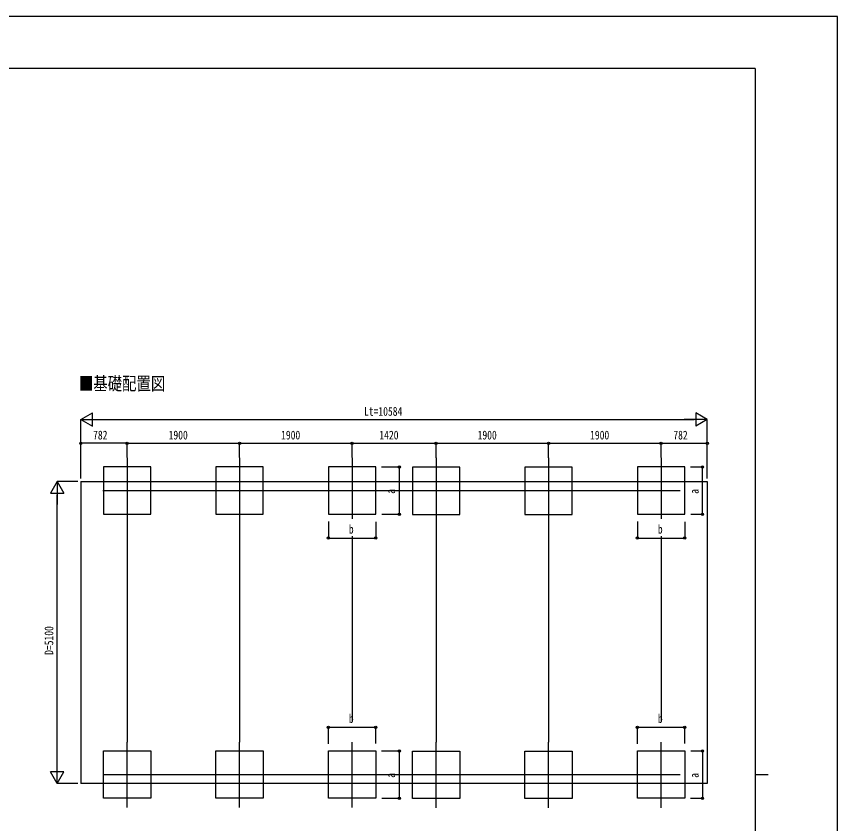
# Model space of a CAD drawing. Units: millimetres, scale not verified. Extents: x -18922 to 18922, y -13365 to 13365.
# Drawn here: x 5051 to 18922, y -266 to 13365 of the extents above; entities that cross this region are included whole.
import ezdxf
from ezdxf.enums import TextEntityAlignment as Align

# ---------------------------------------------------------------- set-up
doc = ezdxf.new("R2010")
doc.units = ezdxf.units.MM
doc.header["$LTSCALE"] = 70
for name, color, linetype in [('0-2_USER1', 3, 'Continuous'), ('0-3_YKK_12', 2, 'Continuous'), ('0-5_YKK_A1', 4, 'Continuous'), ('0-6_YKK_D', 6, 'Continuous'), ('0-7_YKK_ZWAK', 7, 'Continuous')]:
    doc.layers.add(name, color=color, linetype=linetype)
doc.styles.add('ＭＳ ゴシック', font='')
doc.styles.get('ＭＳ ゴシック').set_extended_font_data('MS Gothic')

msp = doc.modelspace()

# ---------------------------------------------------------------- linework, layer by layer
at = {"layer": '0-3_YKK_12'}
for p, q in [((6920.46, 5912.67), (6920.46, 4806.02)), ((8820.26, 5912.67), (8820.26, 4806.02)), ((10720.26, 5912.67), (10720.26, 4881.02)), ((12140.26, 5909.74), (12140.26, 4803.08)), ((14040.26, 5909.74), (14040.26, 4803.08)), ((15940.26, 5912.67), (15940.26, 4881.02)), ((6511.99, 5356.41), (16264.51, 5356.41)), ((6920.46, 4.24), (6920.46, 1110.89)), ((8820.26, 4.24), (8820.26, 1110.89)), ((10720.26, 4.24), (10720.26, 1110.89)), ((12140.26, 1.3), (12140.26, 1107.96)), ((14040.26, 1.3), (14040.26, 1107.96)), ((15940.26, 1.3), (15940.26, 1107.96)), ((6511.99, 560.5), (16264.51, 560.5))]:
    msp.add_line(p, q, dxfattribs=at)
at = {"layer": '0-5_YKK_A1'}
for p, q in [((6138.46, 5511.26), (16722.26, 5511.26)), ((6138.46, 5511.26), (6138.46, 411.26)), ((16722.26, 5511.26), (16722.26, 411.26)), ((16722.26, 411.26), (6138.46, 411.26))]:
    msp.add_line(p, q, dxfattribs=at)
for points in [[(6520.66, 4956.41), (7320.66, 4956.41), (7320.66, 5756.41), (6520.66, 5756.41)], [(8420.46, 4956.41), (9220.46, 4956.41), (9220.46, 5756.41), (8420.46, 5756.41)], [(10320.46, 4956.41), (11120.46, 4956.41), (11120.46, 5756.41), (10320.46, 5756.41)], [(11740.46, 4953.48), (12540.46, 4953.48), (12540.46, 5753.48), (11740.46, 5753.48)], [(13640.46, 4953.48), (14440.46, 4953.48), (14440.46, 5753.48), (13640.46, 5753.48)], [(15540.46, 4956.41), (16340.46, 4956.41), (16340.46, 5756.41), (15540.46, 5756.41)], [(6520.66, 960.5), (7320.66, 960.5), (7320.66, 160.5), (6520.66, 160.5)], [(8420.46, 960.5), (9220.46, 960.5), (9220.46, 160.5), (8420.46, 160.5)], [(10320.46, 960.5), (11120.46, 960.5), (11120.46, 160.5), (10320.46, 160.5)], [(11740.46, 957.56), (12540.46, 957.56), (12540.46, 157.56), (11740.46, 157.56)], [(13640.46, 957.56), (14440.46, 957.56), (14440.46, 157.56), (13640.46, 157.56)], [(15540.46, 960.5), (16340.46, 960.5), (16340.46, 160.5), (15540.46, 160.5)]]:
    msp.add_lwpolyline(points, close=True, dxfattribs=at)
at = {"layer": '0-6_YKK_D'}
for p, q in [((6138.46, 6556.41), (6333.32, 6668.91)), ((6333.32, 6443.91), (6333.32, 6668.91)), ((16722.26, 6556.41), (16527.41, 6668.91)), ((16527.41, 6668.91), (16527.41, 6443.91)), ((6138.46, 5561.26), (6138.46, 6557.41)), ((6138.46, 6556.41), (6333.32, 6443.91)), ((6138.46, 6556.41), (6528.17, 6556.41)), ((6363.46, 6556.41), (16497.26, 6556.41)), ((16722.26, 6556.41), (16332.55, 6556.41)), ((16722.26, 6556.41), (16527.41, 6443.91)), ((16722.26, 5561.26), (16722.26, 6557.41)), ((6138.46, 5562.26), (6138.46, 6157.41)), ((6920.46, 6156.41), (6138.46, 6156.41)), ((6920.46, 5913.67), (6920.46, 6157.41)), ((6920.46, 5913.67), (6920.46, 6157.41)), ((6920.46, 6156.41), (8820.46, 6156.41)), ((8820.26, 5913.67), (8820.26, 6157.41)), ((8820.26, 6156.41), (10720.26, 6156.41)), ((8820.46, 5913.67), (8820.46, 6157.41)), ((10720.26, 5913.67), (10720.26, 6157.41)), ((10720.26, 5913.67), (10720.26, 6157.41)), ((10720.26, 6156.41), (12140.26, 6156.41)), ((12140.26, 5910.74), (12140.26, 6157.41)), ((12140.26, 5910.74), (12140.26, 6157.41)), ((12140.26, 6156.41), (14040.26, 6156.41)), ((14040.26, 5910.74), (14040.26, 6157.41)), ((14040.26, 5913.67), (14040.26, 6157.41)), ((14040.26, 6156.41), (15940.26, 6156.41)), ((15940.26, 5913.67), (15940.26, 6157.41)), ((15940.26, 5913.67), (15940.26, 6157.41)), ((15940.26, 6156.41), (16722.26, 6156.41)), ((16722.26, 5561.26), (16722.26, 6157.41)), ((11217.19, 5756.41), (11521.46, 5756.41)), ((11520.46, 4956.41), (11520.46, 5756.41)), ((16436.19, 5756.41), (16641.46, 5756.41)), ((16640.46, 4956.41), (16640.46, 5756.41)), ((5738.46, 5511.26), (5625.96, 5316.41)), ((6088.46, 5511.26), (5737.46, 5511.26)), ((5738.46, 5511.26), (5850.96, 5316.41)), ((5738.46, 5511.26), (5738.46, 5121.55)), ((5625.96, 5316.41), (5850.96, 5316.41)), ((5738.46, 636.26), (5738.46, 5286.26)), ((11221.28, 4956.41), (11521.46, 4956.41)), ((16441.28, 4956.41), (16641.46, 4956.41)), ((6920.46, 4805.52), (6920.46, 1111.39)), ((8820.26, 4805.52), (8820.26, 1111.39)), ((10320.46, 4834.32), (10320.46, 4555.41)), ((11120.46, 4832.39), (11120.46, 4555.41)), ((12140.26, 4802.58), (12140.26, 1108.46)), ((14040.26, 4802.58), (14040.26, 1108.46)), ((15540.46, 4834.32), (15540.46, 4555.41)), ((16340.46, 4832.39), (16340.46, 4555.41)), ((10720.26, 4587.79), (10720.26, 1458.66)), ((15940.26, 4587.79), (15940.26, 1458.66)), ((10320.46, 4556.41), (11120.46, 4556.41)), ((15540.46, 4556.41), (16340.46, 4556.41)), ((10320.46, 1082.58), (10320.46, 1361.5)), ((10320.46, 1360.5), (11120.46, 1360.5)), ((11120.46, 1084.51), (11120.46, 1361.5)), ((15540.46, 1082.58), (15540.46, 1361.5)), ((15540.46, 1360.5), (16340.46, 1360.5)), ((16340.46, 1084.51), (16340.46, 1361.5)), ((11217.19, 960.5), (11521.46, 960.5)), ((11520.46, 160.5), (11520.46, 960.5)), ((16441.28, 960.5), (16641.46, 960.5)), ((16640.46, 960.5), (16640.46, 160.5)), ((5738.46, 411.26), (5738.46, 800.98)), ((5738.46, 411.26), (5625.96, 606.12)), ((5850.96, 606.12), (5625.96, 606.12)), ((5738.46, 411.26), (5850.96, 606.12)), ((6088.46, 411.26), (5737.46, 411.26)), ((11221.28, 160.5), (11521.46, 160.5)), ((16436.19, 160.5), (16641.46, 160.5))]:
    msp.add_line(p, q, dxfattribs=at)
for centre in [(6138.46, 6156.41), (6920.46, 6156.41), (6920.46, 6156.41), (8820.26, 6156.41), (8820.46, 6156.41), (10720.26, 6156.41), (10720.26, 6156.41), (12140.26, 6156.41), (12140.26, 6156.41), (14040.26, 6156.41), (14040.26, 6156.41), (15940.26, 6156.41), (15940.26, 6156.41), (16722.26, 6156.41), (11520.46, 5756.41), (16640.46, 5756.41), (11520.46, 4956.41), (16640.46, 4956.41), (10320.46, 4556.41), (11120.46, 4556.41), (15540.46, 4556.41), (16340.46, 4556.41), (10320.46, 1360.5), (11120.46, 1360.5), (15540.46, 1360.5), (16340.46, 1360.5), (11520.46, 960.5), (16640.46, 960.5), (11520.46, 160.5), (16640.46, 160.5)]:
    msp.add_circle(centre, 19.12, dxfattribs=at)
at = {"layer": '0-7_YKK_ZWAK'}
for p, q in [((17527.59, 12487.5), (-17572.41, 12487.5)), ((17527.59, 12487.5), (17527.59, -11362.5)), ((17527.59, 562.5), (17752.59, 562.5))]:
    msp.add_line(p, q, dxfattribs=at)
msp.add_lwpolyline([(-18922.5, -13365), (18922.5, -13365), (18922.5, 13365), (-18922.5, 13365)], close=True, dxfattribs=at)

# ---------------------------------------------------------------- texts
at = {"layer": '0-2_USER1', "style": 'ＭＳ ゴシック', "width": 0.8}
msp.add_text('■基礎配置図', height=222.7, dxfattribs=at).set_placement((6106.06, 6986.59), align=Align.BOTTOM_LEFT)
at = {"layer": '0-6_YKK_D', "style": 'ＭＳ ゴシック', "width": 0.8}
for s, p in [('Lt=10584', (10922.76, 6576.41)), ('782', (6345.86, 6176.41)), ('1900', (7622.06, 6176.41)), ('1900', (9521.86, 6176.41)), ('1420', (11181.86, 6176.41)), ('1900', (12841.86, 6176.41)), ('1900', (14741.86, 6176.41)), ('782', (16147.66, 6176.41)), ('b', (10666.46, 4586.41)), ('b', (15886.46, 4586.41)), ('b', (10666.46, 1390.5)), ('b', (15886.46, 1390.5))]:
    msp.add_text(s, height=148.5, dxfattribs=at).set_placement(p, align=Align.BOTTOM_LEFT)
for s, p in [('a', (11490.46, 5302.41)), ('a', (16620.46, 5302.41)), ('D=5100', (5718.46, 2583.26)), ('a', (11490.46, 506.5)), ('a', (16620.46, 506.5))]:
    msp.add_text(s, height=148.5, rotation=90, dxfattribs=at).set_placement(p, align=Align.BOTTOM_LEFT)

doc.saveas('drawing.dxf')
